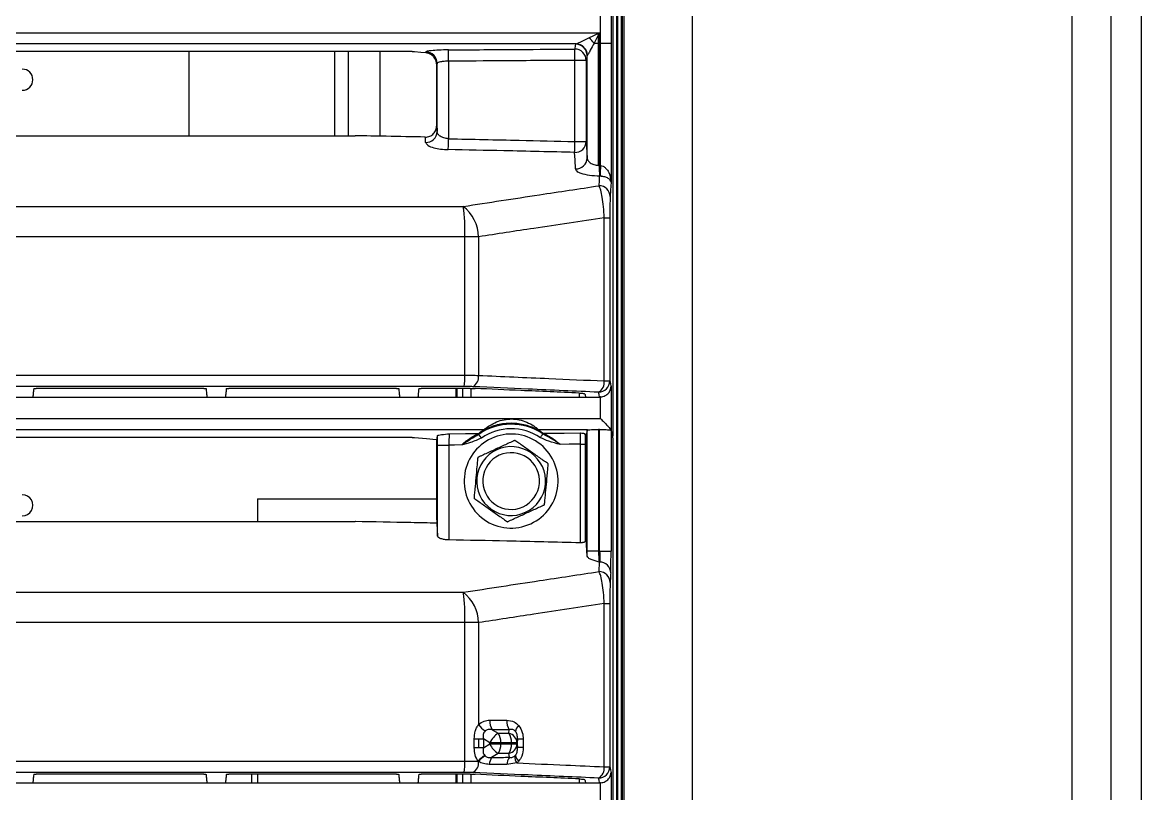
# Model space of a CAD drawing. Header units: millimetres. Extents: x -356 to 237, y 0 to 365.
# Drawn here: x 155.048 to 159.979, y 18.341 to 21.739 of the extents above; entities that cross this region are included whole.
import ezdxf

# ---------------------------------------------------------------- set-up
doc = ezdxf.new("R2010")
doc.units = ezdxf.units.MM

msp = doc.modelspace()

# ---------------------------------------------------------------- linework, layer by layer
at = {"color": 7, "linetype": 'Continuous', "lineweight": 25}
for p, q in [((157.6687, 24.613), (157.6687, 10.1015)), ((157.6689, 24.613), (157.6689, 10.1015)), ((157.6714, 10.1015), (157.6714, 24.613)), ((157.6864, 24.613), (157.6864, 10.1015)), ((157.6904, 24.613), (157.6904, 10.1015)), ((157.6905, 24.613), (157.6905, 10.1015)), ((157.699, 10.1015), (157.699, 24.613)), ((157.9982, 24.613), (157.9982, 10.1015)), ((157.6489, 24.4118), (157.6489, 19.9184)), ((157.6666, 10.1015), (157.6666, 24.4127)), ((159.6729, 10.1015), (159.6729, 24.1694)), ((159.8425, 24.1081), (159.8425, 10.1015)), ((159.9788, 10.1015), (159.9788, 24.103)), ((159.9788, 10.1015), (159.9788, 24.103)), ((157.6414, 21.8345), (157.6414, 21.6482)), ((157.5953, 21.6482), (157.5953, 21.7889)), ((157.5442, 21.6711), (157.5903, 21.694)), ((157.5903, 21.694), (157.5864, 21.6863)), ((157.5903, 21.694), (157.5903, 21.6482)), ((157.5864, 21.6863), (157.567, 21.6482)), ((157.567, 21.6482), (157.5864, 21.6482)), ((157.5864, 21.6482), (157.5864, 21.6863)), ((157.5864, 21.6482), (157.5903, 21.6482)), ((157.5864, 21.1094), (157.5864, 21.6482)), ((157.5953, 21.6482), (157.5903, 21.6482)), ((157.5903, 21.6482), (157.5903, 21.1093)), ((157.5953, 21.1091), (157.5953, 21.6482)), ((157.5953, 21.6482), (157.6414, 21.6482)), ((157.6414, 21.6482), (157.6414, 21.0352)), ((156.766, 21.6106), (151.2296, 21.6106)), ((155.7834, 21.2401), (155.7834, 21.6106)), ((156.4234, 21.6106), (156.4234, 21.2401)), ((156.4834, 21.6106), (156.4834, 21.2401)), ((156.6234, 21.6106), (156.6234, 21.238)), ((156.8739, 21.5513), (156.8711, 21.568)), ((156.8739, 21.2859), (156.8739, 21.5513)), ((156.8755, 21.2585), (156.8755, 21.5592)), ((156.9255, 21.5684), (156.9255, 21.2267)), ((157.4823, 21.2145), (157.4823, 21.572)), ((157.5322, 21.572), (157.4823, 21.572)), ((157.5322, 21.572), (157.5322, 21.2145)), ((157.5365, 21.1414), (157.5365, 21.5931)), ((151.2296, 21.2401), (156.514, 21.2401)), ((157.4823, 21.2145), (157.5322, 21.2145)), ((157.5864, 21.1094), (157.5894, 21.1094)), ((157.6114, 20.1597), (157.6114, 20.8789)), ((157.6114, 20.8789), (157.6364, 20.8789)), ((157.6364, 20.8789), (157.6364, 20.1597)), ((156.9977, 20.1849), (156.9977, 20.7946)), ((157.0579, 20.7946), (156.9977, 20.7946)), ((157.0579, 20.7946), (157.0579, 20.1841)), ((155.848, 20.1268), (155.1087, 20.1268)), ((156.6969, 20.1268), (155.9573, 20.1268)), ((157.0213, 20.1268), (156.8053, 20.1268)), ((156.9573, 20.1268), (156.9573, 20.0887)), ((156.9627, 20.1268), (156.9627, 20.0887)), ((156.9887, 20.0887), (156.9887, 20.1268)), ((157.0233, 20.1268), (157.0233, 20.0887)), ((157.6114, 20.1597), (157.6364, 20.1597)), ((157.6414, 20.1346), (157.6414, 19.9442)), ((155.0119, 20.0887), (155.0945, 20.0887)), ((155.0945, 20.0887), (155.8611, 20.0887)), ((155.8611, 20.0887), (155.943, 20.0887)), ((155.943, 20.0887), (156.71, 20.0887)), ((156.71, 20.0887), (156.7909, 20.0887)), ((156.7909, 20.0887), (157.5289, 20.0887)), ((157.5031, 20.0887), (157.5031, 20.106)), ((157.5289, 20.0887), (157.591, 20.0887)), ((157.5953, 19.994), (157.5953, 20.0889)), ((157.0888, 19.9462), (157.0679, 19.9308)), ((157.3323, 19.9325), (157.3134, 19.9462)), ((157.5371, 19.9442), (157.3224, 19.9442)), ((157.5365, 19.9417), (157.531, 19.9145)), ((157.5365, 19.4095), (157.5365, 19.9417)), ((157.5864, 19.946), (157.5864, 19.4095)), ((157.5914, 19.946), (157.5864, 19.946)), ((157.5914, 19.4093), (157.5914, 19.946)), ((157.6414, 19.9442), (157.6414, 19.9442)), ((157.6414, 19.9417), (157.6414, 19.4093)), ((157.6414, 19.9417), (157.6489, 19.904)), ((156.766, 19.9106), (151.2296, 19.9106)), ((156.8739, 19.5478), (156.8739, 19.9017)), ((156.8773, 19.8772), (156.9273, 19.8772)), ((156.8773, 19.4752), (156.8773, 19.8772)), ((156.9273, 19.8772), (156.9273, 19.4593)), ((157.5072, 19.8809), (157.5272, 19.8809)), ((157.5072, 19.4466), (157.5072, 19.8809)), ((157.5272, 19.8809), (157.5272, 19.452)), ((157.5289, 19.9163), (157.5314, 19.9163)), ((157.5289, 19.4972), (157.5289, 19.9163)), ((157.5289, 19.9145), (157.531, 19.9145)), ((157.531, 19.4971), (157.531, 19.9145)), ((157.6465, 19.9165), (157.647, 19.9165)), ((157.6489, 19.9184), (157.647, 19.9165)), ((157.6489, 19.904), (157.6489, 14.8184)), ((156.0834, 19.6406), (156.0834, 19.5401)), ((156.0834, 19.6406), (156.8739, 19.6406)), ((151.2296, 19.5401), (156.514, 19.5401)), ((157.5313, 19.478), (157.5287, 19.478)), ((157.5289, 19.4972), (157.531, 19.4971)), ((157.5864, 19.4095), (157.5365, 19.4095)), ((157.5914, 19.4093), (157.6414, 19.4093)), ((157.6114, 18.4597), (157.6114, 19.1789)), ((157.6114, 19.1789), (157.6364, 19.1789)), ((157.6364, 19.1789), (157.6364, 18.4597)), ((156.9977, 18.4849), (156.9977, 19.0946)), ((157.0579, 19.0946), (156.9977, 19.0946)), ((157.0579, 19.0946), (157.0579, 18.6454)), ((157.107, 18.665), (157.182, 18.665)), ((157.1184, 18.623), (157.1444, 18.6071)), ((157.1934, 18.623), (157.1184, 18.623)), ((157.1444, 18.6071), (157.1918, 18.6071)), ((157.1918, 18.6071), (157.1934, 18.623)), ((157.0389, 18.5431), (157.0389, 18.5825)), ((157.0389, 18.5825), (157.0571, 18.5825)), ((157.0571, 18.5431), (157.0389, 18.5431)), ((157.0571, 18.5825), (157.0571, 18.5431)), ((157.0571, 18.5825), (157.0798, 18.5825)), ((157.0798, 18.5431), (157.0571, 18.5431)), ((157.1081, 18.5652), (157.0798, 18.5825)), ((157.0798, 18.5825), (157.0798, 18.5431)), ((157.0798, 18.5431), (157.1081, 18.5604)), ((157.1081, 18.5604), (157.1081, 18.5652)), ((157.1558, 18.5652), (157.1081, 18.5652)), ((157.1081, 18.5604), (157.1558, 18.5604)), ((157.1558, 18.5652), (157.1558, 18.5604)), ((157.2032, 18.5652), (157.1558, 18.5652)), ((157.1558, 18.5604), (157.2032, 18.5604)), ((157.2032, 18.5604), (157.2032, 18.5652)), ((157.2281, 18.5652), (157.2032, 18.5652)), ((157.2032, 18.5604), (157.2281, 18.5604)), ((157.2297, 18.5811), (157.2281, 18.5652)), ((157.2281, 18.5652), (157.2281, 18.5604)), ((157.2281, 18.5604), (157.2297, 18.5445)), ((157.2297, 18.5445), (157.2297, 18.5811)), ((157.2546, 18.5811), (157.2297, 18.5811)), ((157.2546, 18.5445), (157.2297, 18.5445)), ((157.2546, 18.5811), (157.2546, 18.5445)), ((157.1444, 18.5185), (157.1155, 18.5009)), ((157.1918, 18.5185), (157.1444, 18.5185)), ((157.1935, 18.5014), (157.1918, 18.5185)), ((157.2271, 18.4766), (157.1829, 18.469)), ((157.6114, 18.4597), (157.6364, 18.4597)), ((155.848, 18.4268), (155.1087, 18.4268)), ((156.6969, 18.4268), (155.9573, 18.4268)), ((156.0584, 18.4268), (156.0584, 18.3887)), ((156.0834, 18.4268), (156.0834, 18.3887)), ((157.0213, 18.4268), (156.8053, 18.4268)), ((156.9573, 18.4268), (156.9573, 18.3887)), ((156.9627, 18.4268), (156.9627, 18.3887)), ((156.9887, 18.3887), (156.9887, 18.4268)), ((157.0233, 18.4268), (157.0233, 18.3887)), ((157.5031, 18.3887), (157.5031, 18.406)), ((157.6414, 18.4346), (157.6414, 18.2482)), ((155.0119, 18.3887), (155.0945, 18.3887)), ((155.0945, 18.3887), (155.8611, 18.3887)), ((155.8611, 18.3887), (155.943, 18.3887)), ((155.943, 18.3887), (156.71, 18.3887)), ((156.71, 18.3887), (156.7909, 18.3887)), ((156.7909, 18.3887), (157.5289, 18.3887)), ((157.5289, 18.3887), (157.591, 18.3887)), ((157.5953, 18.2482), (157.5953, 18.3889))]:
    msp.add_line(p, q, dxfattribs=at)
at = {"color": 7, "linetype": 'Continuous', "lineweight": 25, "flags": 128}
for points in [[(151.2296, 21.694), (153.3516, 21.694), (155.4725, 21.694), (157.5903, 21.694)], [(157.4875, 21.6442), (155.4037, 21.6442), (153.3173, 21.6442), (151.2296, 21.6442)], [(156.7752, 21.6108), (156.8029, 21.6081), (156.8246, 21.6061)], [(156.9255, 21.5684), (156.9255, 21.5776), (156.9254, 21.5865), (156.9254, 21.5948), (156.9253, 21.6022), (156.9253, 21.6084), (156.9252, 21.6133), (156.9252, 21.6166), (156.9252, 21.6182)], [(157.4823, 21.572), (157.4822, 21.5812), (157.4821, 21.5901), (157.4821, 21.5984), (157.482, 21.6057), (157.482, 21.612), (157.482, 21.6168), (157.4819, 21.6201), (157.4819, 21.6218)], [(156.9245, 21.1788), (156.9246, 21.1818), (156.9247, 21.1858), (156.9248, 21.1909), (156.9249, 21.1969), (156.925, 21.2037), (156.9252, 21.211), (156.9253, 21.2188), (156.9255, 21.2267)], [(157.4812, 21.1666), (157.4812, 21.1696), (157.4813, 21.1736), (157.4814, 21.1787), (157.4816, 21.1847), (157.4817, 21.1915), (157.4819, 21.1988), (157.4821, 21.2065), (157.4823, 21.2145)], [(157.4854, 21.0936), (157.483, 21.1345), (157.4812, 21.1666)], [(157.5889, 21.0196), (157.5902, 21.0431), (157.5913, 21.0615)], [(157.6414, 21.0352), (157.6394, 20.9997), (157.6378, 20.9718)], [(151.2296, 20.9286), (152.8439, 20.9286), (154.4575, 20.9286), (155.7246, 20.9286), (156.9907, 20.9286)], [(156.9977, 20.7946), (155.0766, 20.7946), (153.1536, 20.7946), (151.2296, 20.7946)], [(151.2296, 20.1849), (153.1535, 20.1849), (155.0767, 20.1849), (156.9977, 20.1849)], [(156.9945, 20.135), (155.0746, 20.1351), (153.1526, 20.1351), (151.2296, 20.1351)], [(157.591, 20.0887), (157.5886, 20.1006), (157.5868, 20.1099)], [(151.2296, 19.994), (153.3532, 19.994), (155.4758, 19.994), (157.5953, 19.994)], [(157.0801, 19.9442), (155.1317, 19.9442), (153.1812, 19.9442), (151.2296, 19.9442)], [(156.9292, 19.927), (157.001, 19.9274), (157.0574, 19.9278)], [(157.0704, 19.9079), (157.0682, 19.9111), (157.0661, 19.9142), (157.0641, 19.917), (157.0624, 19.9195), (157.061, 19.9215), (157.0599, 19.9231), (157.0593, 19.924), (157.059, 19.9244)], [(157.3301, 19.9096), (157.3322, 19.9128), (157.3343, 19.9159), (157.3362, 19.9187), (157.3379, 19.9212), (157.3393, 19.9233), (157.3403, 19.9248), (157.341, 19.9258), (157.3413, 19.9262)], [(157.3428, 19.9296), (157.4343, 19.9302), (157.5062, 19.9307)], [(156.7752, 19.9108), (156.8289, 19.9057), (156.8711, 19.9017)], [(156.9837, 19.8775), (156.9521, 19.8773), (156.9273, 19.8772)], [(157.5072, 19.8809), (157.4568, 19.8805), (157.4172, 19.8803)], [(157.5365, 19.3876), (157.5336, 19.4382), (157.5313, 19.478)], [(157.5864, 19.4095), (157.5892, 19.4094), (157.5914, 19.4093)], [(151.2296, 19.2286), (152.8439, 19.2286), (154.4575, 19.2286), (155.7246, 19.2286), (156.9907, 19.2286)], [(156.9977, 19.0946), (155.0766, 19.0946), (153.1536, 19.0946), (151.2296, 19.0946)], [(151.2296, 18.4849), (153.1535, 18.4849), (155.0767, 18.4849), (156.9977, 18.4849)], [(156.9945, 18.4351), (155.0746, 18.4351), (153.1526, 18.4351), (151.2296, 18.4351)], [(157.591, 18.3887), (157.5886, 18.4006), (157.5868, 18.4099)]]:
    msp.add_lwpolyline(points, dxfattribs=at)
at = {"color": 7, "linetype": 'Continuous', "lineweight": 25}
for centre, radius, start, end in [((157.4385, 21.5429), 0.1662, 39.311, 50.4772), ((156.8255, 21.5591), 0.05, 0.204, 90.3386), ((157.4822, 21.5718), 0.05, 0.2312, 90.3649), ((157.4865, 21.5929), 0.05, 0.2259, 90.3757), ((157.4867, 21.5938), 0.0504, 0.6788, 89.1427), ((155.0481, 21.4869), 0.0465, 270, 90), ((156.8263, 21.2599), 0.0493, 268.0273, 358.3603), ((157.483, 21.2159), 0.0493, 267.91, 358.3353), ((157.4872, 21.1429), 0.0493, 267.9051, 358.3352), ((157.9528, 21.0996), 0.3635, 178.4696, 186.0236), ((157.8742, 21.0965), 0.2842, 177.418, 187.0779), ((157.8772, 21.0816), 0.2832, 174.4289, 184.0815), ((157.5886, 20.9704), 0.0492, 1.5583, 89.6537), ((156.1204, 20.8163), 0.8775, 358.5872, 7.356), ((156.8817, 20.7902), 0.1762, 1.4574, 51.793), ((156.778, 20.1739), 0.22, 349.8195, 2.8484), ((157.0086, 20.1775), 0.0497, 299.6289, 7.626), ((157.5622, 20.1531), 0.0497, 299.6512, 7.6557), ((157.5864, 20.1599), 0.05, 270.3787, 359.7997), ((157.2014, 19.7185), 0.2503, 56.0482, 124.6797), ((157.0575, 19.9475), 0.0197, 269.7734, 301.9958), ((157.2014, 19.7185), 0.2304, 56.051, 124.6758), ((157.0802, 19.9639), 0.0196, 269.6989, 296.0745), ((157.2014, 19.7185), 0.207, 294.7428, 114.7452), ((157.322, 19.9638), 0.0196, 244, 271.0568), ((157.3425, 19.9493), 0.0197, 238.7155, 270.9467), ((157.2014, 19.7185), 0.207, 114.7428, 294.7452), ((157.2014, 19.7185), 0.1517, 294.742, 114.7444), ((157.2014, 19.7185), 0.1517, 114.742, 294.7444), ((157.2014, 19.7185), 0.125, 114.7408, 294.7434), ((157.3372, 19.9508), 0.2206, 204.2585, 205.3625), ((157.2014, 19.7185), 0.125, 294.7413, 114.7428), ((155.0481, 19.6119), 0.0465, 269.9971, 90.0029), ((157.0278, 19.4688), 0.2622, 24.3192, 25.2488), ((157.591, 19.3123), 0.0492, 1.5583, 89.6537), ((157.5886, 19.2704), 0.0492, 1.5583, 89.6537), ((156.1206, 19.1163), 0.8774, 358.5867, 7.3567), ((156.8818, 19.0902), 0.1762, 1.455, 51.7971), ((157.1586, 18.721), 0.1259, 216.9196, 235.3018), ((157.1786, 18.6619), 0.0716, 177.5346, 212.8464), ((157.2535, 18.6619), 0.0716, 177.5346, 212.8464), ((157.2731, 18.6032), 0.0545, 135.0923, 166.802), ((157.1929, 18.5285), 0.0924, 121.6388, 156.574), ((157.0843, 18.5683), 0.0715, 357.4921, 32.8651), ((157.1318, 18.5683), 0.0715, 357.4995, 32.8815), ((157.1817, 18.5616), 0.0466, 4.3798, 77.4075), ((157.1929, 18.5972), 0.0925, 203.4366, 238.3507), ((157.0843, 18.5573), 0.0715, 327.1434, 2.4994), ((157.1318, 18.5573), 0.0715, 327.127, 2.492), ((157.1817, 18.564), 0.0466, 282.6031, 355.6097), ((157.1608, 18.3928), 0.1396, 122.8775, 139.1303), ((157.153, 18.4051), 0.1225, 122.7445, 141.0141), ((157.1688, 18.4658), 0.0637, 146.6417, 175.8482), ((157.2479, 18.4657), 0.0651, 146.6986, 177.0697), ((157.2732, 18.5101), 0.057, 183.7051, 216.0381), ((157.2731, 18.5224), 0.0545, 193.202, 224.9037), ((156.778, 18.4739), 0.22, 349.8195, 2.8484), ((157.0096, 18.4766), 0.0485, 299.0706, 6.5626), ((157.5622, 18.4531), 0.0497, 299.6512, 7.6557), ((157.5864, 18.4599), 0.05, 270.3787, 359.7997)]:
    msp.add_arc(centre, radius, start, end, dxfattribs=at)
for points, knots in [([(157.4875, 21.6442), (157.4884, 21.6446), (157.4909, 21.6456), (157.4979, 21.6488), (157.5159, 21.6572), (157.5323, 21.6653), (157.5442, 21.6711)], [0, 0, 0, 0, 0.0487065, 0.1295265, 0.3654032, 1, 1, 1, 1]), ([(157.567, 21.6482), (157.5615, 21.6376), (157.5533, 21.6218), (157.5437, 21.6048), (157.5393, 21.5973), (157.5377, 21.5952), (157.5371, 21.5944)], [0, 0, 0, 0, 0.581315, 0.867962, 0.953215, 1, 1, 1, 1]), ([(156.766, 21.6106), (156.7676, 21.6106), (156.7706, 21.6106), (156.7737, 21.6107), (156.7752, 21.6108)], [0, 0, 0, 0, 0.505005, 1, 1, 1, 1]), ([(156.8246, 21.6061), (156.8248, 21.6066), (156.825, 21.6076), (156.8252, 21.6086), (156.8252, 21.609)], [0, 0, 0, 0, 0.560805, 1, 1, 1, 1]), ([(156.8711, 21.568), (156.8686, 21.5736), (156.8638, 21.5842), (156.8486, 21.5996), (156.834, 21.6036), (156.8246, 21.6061)], [0, 0, 0, 0, 0.292701, 0.549892, 1, 1, 1, 1]), ([(156.9252, 21.6182), (156.9111, 21.6181), (156.8855, 21.6179), (156.8546, 21.6149), (156.8346, 21.6139), (156.8273, 21.6101), (156.8252, 21.609)], [0, 0, 0, 0, 0.418862, 0.758988, 0.930735, 1, 1, 1, 1]), ([(156.9252, 21.6182), (157.0291, 21.6189), (157.2147, 21.62), (157.4003, 21.6212), (157.4819, 21.6218)], [0, 0, 0, 0, 0.560008, 1, 1, 1, 1]), ([(157.4819, 21.6218), (157.4827, 21.6257), (157.4841, 21.6328), (157.4855, 21.6398), (157.4861, 21.6429)], [0, 0, 0, 0, 0.559971, 1, 1, 1, 1]), ([(157.4861, 21.6429), (157.4863, 21.6432), (157.4866, 21.6437), (157.4872, 21.644), (157.4875, 21.6442)], [0, 0, 0, 0, 0.458676, 1, 1, 1, 1]), ([(156.8755, 21.5592), (156.8752, 21.5577), (156.8747, 21.5551), (156.8742, 21.5524), (156.8739, 21.5513)], [0, 0, 0, 0, 0.559424, 1, 1, 1, 1]), ([(156.9255, 21.5684), (156.9194, 21.5682), (156.9103, 21.5679), (156.8985, 21.5668), (156.8894, 21.5652), (156.8808, 21.5643), (156.8768, 21.5604), (156.8755, 21.5592)], [0, 0, 0, 0, 0.356689, 0.527561, 0.683176, 0.899258, 1, 1, 1, 1]), ([(157.4823, 21.572), (157.3783, 21.5713), (157.1928, 21.5701), (157.0072, 21.5689), (156.9255, 21.5684)], [0, 0, 0, 0, 0.5600052, 1, 1, 1, 1]), ([(157.5365, 21.5931), (157.5357, 21.5892), (157.5343, 21.5821), (157.5329, 21.5751), (157.5322, 21.572)], [0, 0, 0, 0, 0.560065, 1, 1, 1, 1]), ([(157.5371, 21.5944), (157.5369, 21.5942), (157.5366, 21.5938), (157.5365, 21.5933), (157.5365, 21.5931)], [0, 0, 0, 0, 0.598773, 1, 1, 1, 1]), ([(156.8232, 21.234), (156.8266, 21.2341), (156.8333, 21.2344), (156.8431, 21.2375), (156.852, 21.2424), (156.8622, 21.2512), (156.8718, 21.2657), (156.8732, 21.2792), (156.8739, 21.2859)], [0, 0, 0, 0, 0.125186, 0.250765, 0.376117, 0.501223, 0.750583, 1, 1, 1, 1]), ([(156.8739, 21.2859), (156.8742, 21.2808), (156.8748, 21.2717), (156.8753, 21.2625), (156.8755, 21.2585)], [0, 0, 0, 0, 0.560021, 1, 1, 1, 1]), ([(156.9255, 21.2267), (156.9221, 21.227), (156.9152, 21.2275), (156.9056, 21.2298), (156.8968, 21.2331), (156.8876, 21.2383), (156.8783, 21.2462), (156.8764, 21.2546), (156.8755, 21.2585)], [0, 0, 0, 0, 0.161254, 0.322122, 0.462269, 0.599971, 0.820454, 1, 1, 1, 1]), ([(156.5153, 21.2401), (156.5151, 21.2401), (156.5146, 21.2401), (156.5142, 21.2401), (156.514, 21.2401)], [0, 0, 0, 0, 0.562056, 1, 1, 1, 1]), ([(156.8232, 21.234), (156.7657, 21.2352), (156.6631, 21.2372), (156.5605, 21.2392), (156.5153, 21.2401)], [0, 0, 0, 0, 0.560016, 1, 1, 1, 1]), ([(156.8246, 21.2106), (156.8243, 21.215), (156.8238, 21.2228), (156.8234, 21.2306), (156.8232, 21.234)], [0, 0, 0, 0, 0.559936, 1, 1, 1, 1]), ([(156.8246, 21.2106), (156.8275, 21.206), (156.8356, 21.1932), (156.8616, 21.1868), (156.8914, 21.1803), (156.913, 21.1794), (156.9245, 21.1788)], [0, 0, 0, 0, 0.146655, 0.407464, 0.68549, 1, 1, 1, 1]), ([(156.9255, 21.2267), (157.0294, 21.2245), (157.215, 21.2206), (157.4006, 21.2164), (157.4823, 21.2145)], [0, 0, 0, 0, 0.559999, 1, 1, 1, 1]), ([(157.5322, 21.2145), (157.533, 21.2009), (157.5344, 21.1765), (157.5358, 21.1522), (157.5365, 21.1414)], [0, 0, 0, 0, 0.559971, 1, 1, 1, 1]), ([(157.4812, 21.1666), (157.3772, 21.169), (157.1917, 21.1732), (157.0062, 21.1771), (156.9245, 21.1788)], [0, 0, 0, 0, 0.560013, 1, 1, 1, 1]), ([(157.5365, 21.1414), (157.5366, 21.1401), (157.5367, 21.1383), (157.5372, 21.1366), (157.5374, 21.1361), (157.5374, 21.136), (157.5374, 21.136), (157.5373, 21.1339), (157.542, 21.1281), (157.5482, 21.1212), (157.5578, 21.116), (157.5665, 21.1127), (157.5761, 21.1103), (157.583, 21.1097), (157.5864, 21.1094)], [0, 0, 0, 0, 0.063922, 0.080845, 0.085355, 0.086604, 0.086998, 0.087217, 0.180739, 0.400981, 0.538499, 0.678403, 0.839067, 1, 1, 1, 1]), ([(157.5894, 21.1094), (157.5896, 21.1094), (157.5899, 21.1093), (157.5902, 21.1093), (157.5903, 21.1093)], [0, 0, 0, 0, 0.565186, 1, 1, 1, 1]), ([(157.5903, 21.1093), (157.5912, 21.1093), (157.5929, 21.1093), (157.5946, 21.1092), (157.5953, 21.1091)], [0, 0, 0, 0, 0.5598797, 1, 1, 1, 1]), ([(157.5953, 21.1091), (157.5992, 21.1081), (157.6076, 21.106), (157.6208, 21.0959), (157.6369, 21.0732), (157.6397, 21.0502), (157.6414, 21.0352)], [0, 0, 0, 0, 0.129265, 0.272891, 0.523819, 1, 1, 1, 1]), ([(157.5913, 21.0615), (157.5761, 21.0621), (157.5484, 21.0632), (157.5157, 21.0713), (157.4924, 21.0799), (157.4873, 21.0898), (157.4854, 21.0936)], [0, 0, 0, 0, 0.392432, 0.71715, 0.89303, 1, 1, 1, 1]), ([(157.5922, 21.0615), (157.592, 21.0615), (157.5917, 21.0615), (157.5914, 21.0615), (157.5913, 21.0615)], [0, 0, 0, 0, 0.56521, 1, 1, 1, 1]), ([(157.5947, 21.0615), (157.5942, 21.0615), (157.5934, 21.0615), (157.5925, 21.0615), (157.5922, 21.0615)], [0, 0, 0, 0, 0.560287, 1, 1, 1, 1]), ([(157.6414, 21.0352), (157.6406, 21.0382), (157.6386, 21.0453), (157.628, 21.0533), (157.6164, 21.058), (157.6047, 21.0607), (157.5981, 21.0612), (157.5947, 21.0615)], [0, 0, 0, 0, 0.163429, 0.374449, 0.655177, 0.82205, 1, 1, 1, 1]), ([(156.9907, 20.9286), (157.1024, 20.9457), (157.3017, 20.9762), (157.5011, 21.0064), (157.5889, 21.0196)], [0, 0, 0, 0, 0.560009, 1, 1, 1, 1]), ([(157.6114, 20.8789), (157.6105, 20.8951), (157.6089, 20.9253), (157.6034, 20.9657), (157.598, 20.9969), (157.5915, 21.0132), (157.5889, 21.0196)], [0, 0, 0, 0, 0.339817, 0.632784, 0.855605, 1, 1, 1, 1]), ([(157.6378, 20.9718), (157.6376, 20.9667), (157.637, 20.9533), (157.6367, 20.9317), (157.6364, 20.9058), (157.6364, 20.8882), (157.6364, 20.8789)], [0, 0, 0, 0, 0.165351, 0.431277, 0.699595, 1, 1, 1, 1]), ([(157.6114, 20.8789), (157.5081, 20.8633), (157.3236, 20.8353), (157.1391, 20.8071), (157.0579, 20.7946)], [0, 0, 0, 0, 0.559993, 1, 1, 1, 1]), ([(156.9977, 20.1849), (157.008, 20.1848), (157.0281, 20.1848), (157.0481, 20.1843), (157.0579, 20.1841)], [0, 0, 0, 0, 0.51297, 1, 1, 1, 1]), ([(157.0579, 20.1841), (157.1612, 20.1795), (157.3457, 20.1713), (157.5302, 20.1632), (157.6114, 20.1597)], [0, 0, 0, 0, 0.56, 1, 1, 1, 1]), ([(155.0982, 20.1259), (155.0978, 20.1217), (155.0971, 20.1147), (155.0962, 20.1051), (155.0953, 20.0969), (155.0948, 20.0915), (155.0945, 20.0887)], [0, 0, 0, 0, 0.339988, 0.559959, 0.780054, 1, 1, 1, 1]), ([(155.0982, 20.1259), (155.0983, 20.126), (155.0987, 20.1262), (155.0998, 20.1263), (155.1012, 20.1266), (155.1031, 20.1267), (155.1055, 20.1268), (155.1074, 20.1268), (155.1087, 20.1268)], [0, 0, 0, 0, 0.0389184, 0.115386, 0.3041496, 0.4625848, 0.6367963, 1, 1, 1, 1]), ([(155.848, 20.1268), (155.8492, 20.1268), (155.8514, 20.1268), (155.8542, 20.1266), (155.8561, 20.1264), (155.8571, 20.1263), (155.8573, 20.1261), (155.8574, 20.126)], [0, 0, 0, 0, 0.371833, 0.700866, 0.894104, 0.96507, 1, 1, 1, 1]), ([(155.8574, 20.126), (155.8581, 20.119), (155.8593, 20.1066), (155.8606, 20.0942), (155.8611, 20.0887)], [0, 0, 0, 0, 0.560001, 1, 1, 1, 1]), ([(155.9467, 20.1259), (155.9463, 20.1217), (155.9456, 20.1147), (155.9447, 20.1051), (155.9438, 20.0969), (155.9433, 20.0915), (155.943, 20.0887)], [0, 0, 0, 0, 0.3399649, 0.55996, 0.77998, 1, 1, 1, 1]), ([(155.9467, 20.1259), (155.9468, 20.126), (155.9472, 20.1262), (155.9483, 20.1263), (155.9498, 20.1265), (155.9516, 20.1267), (155.9541, 20.1268), (155.956, 20.1268), (155.9573, 20.1268)], [0, 0, 0, 0, 0.03854, 0.116077, 0.304752, 0.462525, 0.636801, 1, 1, 1, 1]), ([(156.6969, 20.1268), (156.6981, 20.1268), (156.7003, 20.1268), (156.7031, 20.1267), (156.7049, 20.1264), (156.7059, 20.1263), (156.7062, 20.1261), (156.7062, 20.126)], [0, 0, 0, 0, 0.372884, 0.701487, 0.894847, 0.965499, 1, 1, 1, 1]), ([(156.7062, 20.126), (156.7069, 20.119), (156.7082, 20.1066), (156.7094, 20.0942), (156.71, 20.0887)], [0, 0, 0, 0, 0.559986, 1, 1, 1, 1]), ([(156.7946, 20.1259), (156.7942, 20.1217), (156.7935, 20.1147), (156.7926, 20.1051), (156.7918, 20.0969), (156.7912, 20.0915), (156.7909, 20.0887)], [0, 0, 0, 0, 0.340034, 0.559989, 0.780045, 1, 1, 1, 1]), ([(156.7946, 20.1259), (156.7948, 20.126), (156.7951, 20.1262), (156.7962, 20.1263), (156.7977, 20.1265), (156.7996, 20.1267), (156.8021, 20.1268), (156.804, 20.1268), (156.8053, 20.1268)], [0, 0, 0, 0, 0.039881, 0.118379, 0.305257, 0.464164, 0.638519, 1, 1, 1, 1]), ([(157.0332, 20.1343), (157.0262, 20.1345), (157.0133, 20.135), (157.0004, 20.135), (156.9945, 20.135)], [0, 0, 0, 0, 0.544723, 1, 1, 1, 1]), ([(157.0213, 20.1268), (157.0249, 20.1268), (157.0321, 20.1268), (157.0392, 20.1265), (157.0427, 20.1264)], [0, 0, 0, 0, 0.5127777, 1, 1, 1, 1]), ([(157.5868, 20.1099), (157.4834, 20.1144), (157.2989, 20.1225), (157.1144, 20.1307), (157.0332, 20.1343)], [0, 0, 0, 0, 0.559999, 1, 1, 1, 1]), ([(157.5012, 20.1061), (157.4156, 20.1099), (157.2628, 20.1166), (157.11, 20.1234), (157.0427, 20.1264)], [0, 0, 0, 0, 0.559989, 1, 1, 1, 1]), ([(157.5953, 20.0889), (157.5988, 20.0894), (157.6057, 20.0904), (157.6181, 20.0954), (157.6302, 20.1047), (157.6395, 20.1191), (157.6408, 20.1295), (157.6414, 20.1346)], [0, 0, 0, 0, 0.148089, 0.298624, 0.558309, 0.786792, 1, 1, 1, 1]), ([(157.6364, 20.1597), (157.6373, 20.155), (157.639, 20.1466), (157.6407, 20.1382), (157.6414, 20.1346)], [0, 0, 0, 0, 0.560165, 1, 1, 1, 1]), ([(157.5012, 20.1061), (157.5045, 20.106), (157.5105, 20.1057), (157.518, 20.1048), (157.5233, 20.1043), (157.5254, 20.1031), (157.5262, 20.1026)], [0, 0, 0, 0, 0.3888, 0.713732, 0.897765, 1, 1, 1, 1]), ([(157.5262, 20.1026), (157.5267, 20.1), (157.5276, 20.0954), (157.5285, 20.0908), (157.5289, 20.0887)], [0, 0, 0, 0, 0.560078, 1, 1, 1, 1]), ([(157.5953, 20.0889), (157.5945, 20.0889), (157.5931, 20.0888), (157.5916, 20.0888), (157.591, 20.0887)], [0, 0, 0, 0, 0.561294, 1, 1, 1, 1]), ([(157.0801, 19.9442), (157.0805, 19.9446), (157.0818, 19.9456), (157.085, 19.9482), (157.0927, 19.9541), (157.1099, 19.9659), (157.1364, 19.9798), (157.17, 19.99), (157.204, 19.9932), (157.2379, 19.9894), (157.2709, 19.9788), (157.2963, 19.965), (157.312, 19.9534), (157.319, 19.9477), (157.3215, 19.9451), (157.3224, 19.9442)], [0, 0, 0, 0, 0.0066056, 0.0176995, 0.0473156, 0.1157099, 0.2527041, 0.3832491, 0.509763, 0.635691, 0.765535, 0.8978382, 0.960196, 0.9856201, 1, 1, 1, 1]), ([(157.3134, 19.9462), (157.3131, 19.9464), (157.3123, 19.9469), (157.3098, 19.9481), (157.3036, 19.9512), (157.2884, 19.9577), (157.2546, 19.9687), (157.2026, 19.9755), (157.1502, 19.9693), (157.1156, 19.9584), (157.0996, 19.9516), (157.0928, 19.9483), (157.0901, 19.9469), (157.0891, 19.9464), (157.0888, 19.9462)], [0, 0, 0, 0, 0.004409, 0.012737, 0.035553, 0.094056, 0.224906, 0.493078, 0.762751, 0.897711, 0.960702, 0.986162, 0.995266, 1, 1, 1, 1]), ([(157.5953, 19.994), (157.6005, 19.9887), (157.6106, 19.9785), (157.6244, 19.9642), (157.634, 19.9535), (157.6396, 19.9473), (157.641, 19.945), (157.6414, 19.9442)], [0, 0, 0, 0, 0.3287018, 0.6322165, 0.8785404, 0.9629037, 1, 1, 1, 1]), ([(156.8739, 19.9017), (156.8746, 19.905), (156.8758, 19.9108), (156.8769, 19.9166), (156.8774, 19.9192)], [0, 0, 0, 0, 0.5601727, 1, 1, 1, 1]), ([(156.8773, 19.8772), (156.8773, 19.8852), (156.8773, 19.8992), (156.8774, 19.9132), (156.8774, 19.9192)], [0, 0, 0, 0, 0.570628, 1, 1, 1, 1]), ([(156.8774, 19.9192), (156.8791, 19.92), (156.8844, 19.9226), (156.9022, 19.9241), (156.9177, 19.9258), (156.9292, 19.927)], [0, 0, 0, 0, 0.104353, 0.337669, 1, 1, 1, 1]), ([(156.9292, 19.927), (156.9289, 19.9254), (156.9282, 19.92), (156.9279, 19.9094), (156.9274, 19.8945), (156.9273, 19.8832), (156.9273, 19.8772)], [0, 0, 0, 0, 0.100374, 0.322415, 0.636467, 1, 1, 1, 1]), ([(156.9837, 19.8775), (156.9903, 19.8836), (157.0033, 19.8954), (157.0242, 19.9098), (157.041, 19.9194), (157.0514, 19.9247), (157.0555, 19.9268), (157.0569, 19.9275), (157.0574, 19.9278)], [0, 0, 0, 0, 0.299127, 0.589479, 0.847051, 0.945861, 0.980342, 1, 1, 1, 1]), ([(156.9837, 19.8775), (156.997, 19.8866), (157.0214, 19.9032), (157.0472, 19.9178), (157.059, 19.9244)], [0, 0, 0, 0, 0.54331, 1, 1, 1, 1]), ([(157.0574, 19.9278), (157.0613, 19.9309), (157.0687, 19.9367), (157.0765, 19.9419), (157.0801, 19.9442)], [0, 0, 0, 0, 0.538976, 1, 1, 1, 1]), ([(157.0679, 19.9308), (157.067, 19.9301), (157.064, 19.9279), (157.061, 19.9258), (157.059, 19.9244)], [0, 0, 0, 0, 0.323517, 1, 1, 1, 1]), ([(157.3224, 19.9442), (157.3264, 19.9415), (157.3334, 19.9369), (157.34, 19.9318), (157.3428, 19.9296)], [0, 0, 0, 0, 0.578178, 1, 1, 1, 1]), ([(157.3413, 19.9262), (157.3392, 19.9276), (157.3362, 19.9297), (157.3332, 19.9318), (157.3323, 19.9325)], [0, 0, 0, 0, 0.676957, 1, 1, 1, 1]), ([(157.4172, 19.8803), (157.4038, 19.8892), (157.3791, 19.9055), (157.3531, 19.9197), (157.3413, 19.9262)], [0, 0, 0, 0, 0.5432766, 1, 1, 1, 1]), ([(157.3428, 19.9296), (157.3433, 19.9293), (157.3448, 19.9286), (157.3489, 19.9266), (157.3594, 19.9214), (157.3762, 19.912), (157.3973, 19.8979), (157.4105, 19.8862), (157.4172, 19.8803)], [0, 0, 0, 0, 0.0196544, 0.0540666, 0.1529198, 0.4105594, 0.7009178, 1, 1, 1, 1]), ([(157.5062, 19.9307), (157.5107, 19.93), (157.517, 19.9291), (157.5242, 19.9283), (157.5263, 19.927), (157.5269, 19.9266)], [0, 0, 0, 0, 0.6493937, 0.899372, 1, 1, 1, 1]), ([(157.5072, 19.8809), (157.5072, 19.8869), (157.5072, 19.8982), (157.507, 19.9131), (157.5069, 19.9237), (157.5064, 19.929), (157.5062, 19.9307)], [0, 0, 0, 0, 0.363941, 0.678174, 0.900178, 1, 1, 1, 1]), ([(157.5289, 19.9163), (157.5286, 19.9183), (157.5279, 19.9217), (157.5272, 19.9251), (157.5269, 19.9266)], [0, 0, 0, 0, 0.559968, 1, 1, 1, 1]), ([(157.5269, 19.9266), (157.527, 19.9185), (157.5272, 19.9033), (157.5272, 19.8881), (157.5272, 19.8809)], [0, 0, 0, 0, 0.528601, 1, 1, 1, 1]), ([(157.5365, 19.9417), (157.538, 19.9424), (157.5439, 19.9448), (157.5556, 19.9449), (157.5706, 19.946), (157.5811, 19.946), (157.5864, 19.946)], [0, 0, 0, 0, 0.099887, 0.377291, 0.682198, 1, 1, 1, 1]), ([(157.5914, 19.946), (157.5983, 19.946), (157.6111, 19.9459), (157.6266, 19.9445), (157.6369, 19.9441), (157.6405, 19.9422), (157.6414, 19.9417)], [0, 0, 0, 0, 0.404591, 0.76133, 0.936001, 1, 1, 1, 1]), ([(157.6414, 19.9442), (157.6425, 19.939), (157.6443, 19.9298), (157.6462, 19.9205), (157.647, 19.9165)], [0, 0, 0, 0, 0.559967, 1, 1, 1, 1]), ([(156.766, 19.9106), (156.7676, 19.9106), (156.7706, 19.9106), (156.7737, 19.9107), (156.7752, 19.9108)], [0, 0, 0, 0, 0.505008, 1, 1, 1, 1]), ([(156.8711, 19.9017), (156.8716, 19.9017), (156.8726, 19.9017), (156.8735, 19.9017), (156.8739, 19.9017)], [0, 0, 0, 0, 0.5606531, 1, 1, 1, 1]), ([(157.0704, 19.9079), (157.0547, 19.9009), (157.0266, 19.8883), (156.9968, 19.8808), (156.9837, 19.8775)], [0, 0, 0, 0, 0.5585339, 1, 1, 1, 1]), ([(157.2179, 19.8979), (157.2176, 19.8977), (157.2164, 19.8972), (157.2138, 19.8959), (157.2095, 19.894), (157.1986, 19.889), (157.174, 19.8776), (157.1514, 19.8672), (157.1361, 19.8602)], [0, 0, 0, 0, 0.011117, 0.0440111, 0.0974319, 0.1700914, 0.4406739, 1, 1, 1, 1]), ([(157.365, 19.7939), (157.3649, 19.794), (157.3646, 19.7942), (157.3633, 19.7952), (157.3592, 19.798), (157.3488, 19.8054), (157.3257, 19.8217), (157.2917, 19.8457), (157.2577, 19.8698), (157.2344, 19.8862), (157.2239, 19.8937), (157.2197, 19.8966), (157.2184, 19.8976), (157.218, 19.8978), (157.2179, 19.8979)], [0, 0, 0, 0, 0.0017204, 0.006954, 0.0274981, 0.0847505, 0.2193937, 0.4985689, 0.7774261, 0.9138622, 0.9720537, 0.9929157, 0.998207, 1, 1, 1, 1]), ([(157.4172, 19.8803), (157.4003, 19.8841), (157.3703, 19.891), (157.3423, 19.9039), (157.3301, 19.9096)], [0, 0, 0, 0, 0.561452, 1, 1, 1, 1]), ([(157.0543, 19.8225), (157.0543, 19.8224), (157.0543, 19.822), (157.0542, 19.8203), (157.0537, 19.8154), (157.0525, 19.8027), (157.0499, 19.7745), (157.0461, 19.7331), (157.0423, 19.6916), (157.0397, 19.6632), (157.0385, 19.6504), (157.0381, 19.6453), (157.0379, 19.6436), (157.0379, 19.6432), (157.0378, 19.6431)], [0, 0, 0, 0, 0.0017526, 0.0069586, 0.0274971, 0.0847722, 0.2193892, 0.4985894, 0.7774474, 0.9138949, 0.9720829, 0.9929327, 0.9982214, 1, 1, 1, 1]), ([(157.1361, 19.8602), (157.1209, 19.8531), (157.0982, 19.8427), (157.0736, 19.8314), (157.0628, 19.8264), (157.0585, 19.8244), (157.0559, 19.8232), (157.0547, 19.8226), (157.0543, 19.8225)], [0, 0, 0, 0, 0.560249, 0.830743, 0.903112, 0.956199, 0.988942, 1, 1, 1, 1]), ([(157.3485, 19.6145), (157.3485, 19.6146), (157.3486, 19.6151), (157.3487, 19.6167), (157.3492, 19.6217), (157.3503, 19.6344), (157.353, 19.6625), (157.3568, 19.704), (157.3606, 19.7455), (157.3632, 19.7738), (157.3644, 19.7867), (157.3648, 19.7917), (157.365, 19.7934), (157.365, 19.7938), (157.365, 19.7939)], [0, 0, 0, 0, 0.001753, 0.006959, 0.027528, 0.084772, 0.219415, 0.498589, 0.777447, 0.913895, 0.972083, 0.992933, 0.998221, 1, 1, 1, 1]), ([(157.0378, 19.6431), (157.0379, 19.6431), (157.0383, 19.6428), (157.0396, 19.6419), (157.0437, 19.639), (157.0541, 19.6316), (157.0772, 19.6153), (157.1112, 19.5913), (157.1452, 19.5672), (157.1684, 19.5508), (157.179, 19.5433), (157.1831, 19.5404), (157.1845, 19.5394), (157.1849, 19.5392), (157.1849, 19.5391)], [0, 0, 0, 0, 0.00172, 0.006939, 0.027498, 0.084751, 0.219394, 0.498569, 0.777426, 0.913862, 0.972054, 0.992916, 0.998207, 1, 1, 1, 1]), ([(157.1849, 19.5391), (157.1852, 19.5393), (157.1864, 19.5399), (157.1891, 19.5411), (157.1934, 19.5431), (157.2043, 19.548), (157.2289, 19.5594), (157.2515, 19.5698), (157.2667, 19.5768)], [0, 0, 0, 0, 0.011117, 0.044011, 0.097432, 0.170091, 0.440674, 1, 1, 1, 1]), ([(157.2667, 19.5768), (157.282, 19.5839), (157.3047, 19.5943), (157.3293, 19.6057), (157.3401, 19.6107), (157.3444, 19.6127), (157.347, 19.6139), (157.3482, 19.6144), (157.3485, 19.6145)], [0, 0, 0, 0, 0.5602486, 0.8308373, 0.9031123, 0.9561994, 0.9889417, 1, 1, 1, 1]), ([(156.5153, 19.5401), (156.5151, 19.5401), (156.5146, 19.5401), (156.5142, 19.5401), (156.514, 19.5401)], [0, 0, 0, 0, 0.562056, 1, 1, 1, 1]), ([(156.8741, 19.5329), (156.8358, 19.5337), (156.7162, 19.5362), (156.5967, 19.5385), (156.5153, 19.5401)], [0, 0, 0, 0, 0.3198193, 1, 1, 1, 1]), ([(156.8739, 19.5478), (156.8739, 19.5457), (156.8739, 19.5417), (156.874, 19.5363), (156.8741, 19.532), (156.8742, 19.5296), (156.8742, 19.5286)], [0, 0, 0, 0, 0.327814, 0.622075, 0.85388, 1, 1, 1, 1]), ([(156.8742, 19.5286), (156.8748, 19.5187), (156.8758, 19.5009), (156.8768, 19.483), (156.8773, 19.4752)], [0, 0, 0, 0, 0.560028, 1, 1, 1, 1]), ([(157.5287, 19.478), (157.5284, 19.4732), (157.5279, 19.4645), (157.5274, 19.4559), (157.5272, 19.452)], [0, 0, 0, 0, 0.560117, 1, 1, 1, 1]), ([(157.5287, 19.478), (157.5287, 19.479), (157.5288, 19.4814), (157.5289, 19.4857), (157.5289, 19.4911), (157.5289, 19.4951), (157.5289, 19.4972)], [0, 0, 0, 0, 0.145457, 0.37664, 0.671291, 1, 1, 1, 1]), ([(157.531, 19.4971), (157.531, 19.495), (157.531, 19.4911), (157.5311, 19.4856), (157.5312, 19.4813), (157.5312, 19.4789), (157.5313, 19.478)], [0, 0, 0, 0, 0.327982, 0.621926, 0.853931, 1, 1, 1, 1]), ([(156.9273, 19.4593), (156.924, 19.4594), (156.9176, 19.4597), (156.9056, 19.461), (156.8936, 19.4638), (156.8816, 19.4676), (156.8784, 19.4731), (156.8773, 19.4752)], [0, 0, 0, 0, 0.178946, 0.35499, 0.657451, 0.873205, 1, 1, 1, 1]), ([(157.5072, 19.4466), (157.3989, 19.449), (157.2056, 19.4534), (157.0123, 19.4575), (156.9273, 19.4593)], [0, 0, 0, 0, 0.559998, 1, 1, 1, 1]), ([(157.5272, 19.452), (157.527, 19.4516), (157.5267, 19.4505), (157.5245, 19.4491), (157.5217, 19.448), (157.5181, 19.4473), (157.5146, 19.4468), (157.511, 19.4465), (157.5085, 19.4466), (157.5072, 19.4466)], [0, 0, 0, 0, 0.067251, 0.149126, 0.340857, 0.489469, 0.652845, 0.825536, 1, 1, 1, 1]), ([(157.5365, 19.3876), (157.5365, 19.3917), (157.5365, 19.3989), (157.5365, 19.4062), (157.5365, 19.4095)], [0, 0, 0, 0, 0.557107, 1, 1, 1, 1]), ([(157.5888, 19.3615), (157.5773, 19.3652), (157.5613, 19.3702), (157.5419, 19.3781), (157.538, 19.3849), (157.5365, 19.3876)], [0, 0, 0, 0, 0.615659, 0.84988, 1, 1, 1, 1]), ([(157.5864, 19.4095), (157.5866, 19.4042), (157.5868, 19.3943), (157.5874, 19.3806), (157.588, 19.3699), (157.5886, 19.3639), (157.5888, 19.3615)], [0, 0, 0, 0, 0.327383, 0.621926, 0.853854, 1, 1, 1, 1]), ([(157.5914, 19.4093), (157.5915, 19.4041), (157.5917, 19.3942), (157.5918, 19.3805), (157.5918, 19.3698), (157.5914, 19.3638), (157.5913, 19.3615)], [0, 0, 0, 0, 0.328009, 0.622745, 0.85457, 1, 1, 1, 1]), ([(157.6402, 19.3136), (157.6404, 19.319), (157.6409, 19.3332), (157.6412, 19.3559), (157.6414, 19.3824), (157.6414, 19.4001), (157.6414, 19.4093)], [0, 0, 0, 0, 0.169666, 0.443932, 0.710817, 1, 1, 1, 1]), ([(157.5913, 19.3615), (157.5908, 19.3615), (157.59, 19.3615), (157.5892, 19.3615), (157.5888, 19.3615)], [0, 0, 0, 0, 0.560162, 1, 1, 1, 1]), ([(157.5889, 19.3196), (157.5893, 19.3274), (157.5902, 19.3414), (157.591, 19.3553), (157.5913, 19.3615)], [0, 0, 0, 0, 0.560011, 1, 1, 1, 1]), ([(156.9907, 19.2286), (157.1024, 19.2457), (157.3017, 19.2762), (157.5011, 19.3064), (157.5889, 19.3196)], [0, 0, 0, 0, 0.560009, 1, 1, 1, 1]), ([(157.6114, 19.1789), (157.6105, 19.1951), (157.6089, 19.2253), (157.6034, 19.2657), (157.598, 19.2969), (157.5915, 19.3132), (157.5889, 19.3196)], [0, 0, 0, 0, 0.339818, 0.632785, 0.855574, 1, 1, 1, 1]), ([(157.6402, 19.3136), (157.6397, 19.3058), (157.6389, 19.2919), (157.6381, 19.2779), (157.6378, 19.2718)], [0, 0, 0, 0, 0.559998, 1, 1, 1, 1]), ([(157.6378, 19.2718), (157.6376, 19.2667), (157.637, 19.2533), (157.6367, 19.2317), (157.6364, 19.2058), (157.6364, 19.1882), (157.6364, 19.1789)], [0, 0, 0, 0, 0.1654014, 0.4312765, 0.6995952, 1, 1, 1, 1]), ([(157.6114, 19.1789), (157.5081, 19.1633), (157.3236, 19.1353), (157.1391, 19.1071), (157.0579, 19.0946)], [0, 0, 0, 0, 0.559993, 1, 1, 1, 1]), ([(157.0389, 18.5825), (157.0397, 18.5938), (157.0409, 18.6107), (157.0489, 18.6317), (157.0549, 18.6409), (157.0579, 18.6454)], [0, 0, 0, 0, 0.505598, 0.758982, 1, 1, 1, 1]), ([(157.0579, 18.6454), (157.0659, 18.6516), (157.0805, 18.663), (157.0988, 18.6643), (157.107, 18.665)], [0, 0, 0, 0, 0.550409, 1, 1, 1, 1]), ([(157.182, 18.665), (157.1934, 18.6637), (157.2135, 18.6615), (157.2281, 18.6477), (157.2345, 18.6417)], [0, 0, 0, 0, 0.565976, 1, 1, 1, 1]), ([(157.2345, 18.6417), (157.2409, 18.6318), (157.2529, 18.6133), (157.2541, 18.5913), (157.2546, 18.5811)], [0, 0, 0, 0, 0.533658, 1, 1, 1, 1]), ([(157.0869, 18.6175), (157.0848, 18.6152), (157.0805, 18.6106), (157.0776, 18.6017), (157.0774, 18.5921), (157.0789, 18.5858), (157.0798, 18.5825)], [0, 0, 0, 0, 0.243009, 0.492018, 0.727472, 1, 1, 1, 1]), ([(157.1184, 18.623), (157.1122, 18.6238), (157.1035, 18.6248), (157.0927, 18.6218), (157.0888, 18.6189), (157.0869, 18.6175)], [0, 0, 0, 0, 0.557672, 0.790052, 1, 1, 1, 1]), ([(157.22, 18.6157), (157.2183, 18.6174), (157.215, 18.6207), (157.2059, 18.6248), (157.1984, 18.6237), (157.1934, 18.623)], [0, 0, 0, 0, 0.245315, 0.485708, 1, 1, 1, 1]), ([(157.2297, 18.5811), (157.2294, 18.5879), (157.229, 18.5975), (157.2248, 18.6092), (157.2216, 18.6136), (157.22, 18.6157)], [0, 0, 0, 0, 0.5519334, 0.7886999, 1, 1, 1, 1]), ([(157.0552, 18.4841), (157.0503, 18.4933), (157.0405, 18.5117), (157.0394, 18.5326), (157.0389, 18.5431)], [0, 0, 0, 0, 0.494993, 1, 1, 1, 1]), ([(157.0798, 18.5431), (157.079, 18.5401), (157.0775, 18.5343), (157.0774, 18.5255), (157.0796, 18.517), (157.0832, 18.5124), (157.085, 18.51)], [0, 0, 0, 0, 0.269365, 0.50406, 0.750907, 1, 1, 1, 1]), ([(157.22, 18.5099), (157.2216, 18.512), (157.2248, 18.5164), (157.229, 18.5281), (157.2294, 18.5378), (157.2297, 18.5445)], [0, 0, 0, 0, 0.2113, 0.448067, 1, 1, 1, 1]), ([(157.2546, 18.5445), (157.2537, 18.5316), (157.2522, 18.5095), (157.2397, 18.4914), (157.2345, 18.4839)], [0, 0, 0, 0, 0.585526, 1, 1, 1, 1]), ([(157.085, 18.51), (157.0853, 18.5097), (157.0859, 18.509), (157.0865, 18.5084), (157.0868, 18.5081)], [0, 0, 0, 0, 0.5629715, 1, 1, 1, 1]), ([(157.0868, 18.5081), (157.0888, 18.5063), (157.0925, 18.5029), (157.0997, 18.5002), (157.1075, 18.4996), (157.1127, 18.5004), (157.1155, 18.5009)], [0, 0, 0, 0, 0.257207, 0.48894, 0.724027, 1, 1, 1, 1]), ([(157.1155, 18.5009), (157.1301, 18.501), (157.1561, 18.5012), (157.1821, 18.5013), (157.1935, 18.5014)], [0, 0, 0, 0, 0.5602281, 1, 1, 1, 1]), ([(157.1935, 18.5014), (157.1973, 18.5009), (157.2031, 18.5001), (157.2109, 18.5028), (157.2144, 18.5051), (157.2163, 18.5064)], [0, 0, 0, 0, 0.470143, 0.71838, 1, 1, 1, 1]), ([(157.2163, 18.5064), (157.2171, 18.507), (157.2184, 18.5081), (157.2195, 18.5094), (157.22, 18.5099)], [0, 0, 0, 0, 0.553754, 1, 1, 1, 1]), ([(156.9977, 18.4849), (157.0075, 18.4848), (157.0267, 18.4848), (157.0458, 18.4843), (157.0552, 18.4841)], [0, 0, 0, 0, 0.5118751, 1, 1, 1, 1]), ([(157.0578, 18.4822), (157.0573, 18.4825), (157.0564, 18.4832), (157.0556, 18.4838), (157.0552, 18.4841)], [0, 0, 0, 0, 0.555528, 1, 1, 1, 1]), ([(157.1052, 18.4704), (157.0966, 18.471), (157.08, 18.472), (157.065, 18.4789), (157.0578, 18.4822)], [0, 0, 0, 0, 0.522848, 1, 1, 1, 1]), ([(157.1829, 18.469), (157.1684, 18.4693), (157.1425, 18.4697), (157.1166, 18.4702), (157.1052, 18.4704)], [0, 0, 0, 0, 0.559895, 1, 1, 1, 1]), ([(157.2345, 18.4839), (157.2332, 18.4824), (157.2309, 18.4799), (157.2282, 18.4776), (157.2271, 18.4766)], [0, 0, 0, 0, 0.562367, 1, 1, 1, 1]), ([(157.2271, 18.4766), (157.2988, 18.4734), (157.4269, 18.4678), (157.5551, 18.4621), (157.6114, 18.4597)], [0, 0, 0, 0, 0.56, 1, 1, 1, 1]), ([(157.6364, 18.4597), (157.6373, 18.455), (157.639, 18.4466), (157.6407, 18.4382), (157.6414, 18.4346)], [0, 0, 0, 0, 0.560165, 1, 1, 1, 1]), ([(155.0982, 18.4259), (155.0978, 18.4217), (155.0971, 18.4147), (155.0962, 18.4051), (155.0953, 18.3969), (155.0948, 18.3915), (155.0945, 18.3887)], [0, 0, 0, 0, 0.339988, 0.559959, 0.780054, 1, 1, 1, 1]), ([(155.0982, 18.4259), (155.0983, 18.426), (155.0987, 18.4262), (155.0998, 18.4263), (155.1012, 18.4266), (155.1031, 18.4267), (155.1055, 18.4268), (155.1074, 18.4268), (155.1087, 18.4268)], [0, 0, 0, 0, 0.0389184, 0.115386, 0.3041496, 0.4625848, 0.6367963, 1, 1, 1, 1]), ([(155.848, 18.4268), (155.8492, 18.4268), (155.8514, 18.4268), (155.8542, 18.4266), (155.8561, 18.4264), (155.8571, 18.4263), (155.8573, 18.4261), (155.8574, 18.426)], [0, 0, 0, 0, 0.371833, 0.700866, 0.894104, 0.96507, 1, 1, 1, 1]), ([(155.8574, 18.426), (155.8581, 18.419), (155.8593, 18.4066), (155.8606, 18.3942), (155.8611, 18.3887)], [0, 0, 0, 0, 0.560001, 1, 1, 1, 1]), ([(155.9467, 18.4259), (155.9463, 18.4217), (155.9456, 18.4147), (155.9447, 18.4051), (155.9438, 18.3969), (155.9433, 18.3915), (155.943, 18.3887)], [0, 0, 0, 0, 0.3399649, 0.55996, 0.77998, 1, 1, 1, 1]), ([(155.9467, 18.4259), (155.9468, 18.426), (155.9472, 18.4262), (155.9483, 18.4263), (155.9498, 18.4265), (155.9516, 18.4267), (155.9541, 18.4268), (155.956, 18.4268), (155.9573, 18.4268)], [0, 0, 0, 0, 0.03854, 0.116077, 0.304752, 0.462525, 0.636801, 1, 1, 1, 1]), ([(156.6969, 18.4268), (156.6981, 18.4268), (156.7003, 18.4268), (156.7031, 18.4267), (156.7049, 18.4264), (156.7059, 18.4263), (156.7062, 18.4261), (156.7062, 18.426)], [0, 0, 0, 0, 0.372884, 0.701487, 0.894847, 0.965499, 1, 1, 1, 1]), ([(156.7062, 18.426), (156.7069, 18.419), (156.7082, 18.4066), (156.7094, 18.3942), (156.71, 18.3887)], [0, 0, 0, 0, 0.559986, 1, 1, 1, 1]), ([(156.7946, 18.4259), (156.7942, 18.4217), (156.7935, 18.4147), (156.7926, 18.4051), (156.7918, 18.3969), (156.7912, 18.3915), (156.7909, 18.3887)], [0, 0, 0, 0, 0.340034, 0.559989, 0.780045, 1, 1, 1, 1]), ([(156.7946, 18.4259), (156.7948, 18.426), (156.7951, 18.4262), (156.7962, 18.4263), (156.7977, 18.4265), (156.7996, 18.4267), (156.8021, 18.4268), (156.804, 18.4268), (156.8053, 18.4268)], [0, 0, 0, 0, 0.039881, 0.118379, 0.305257, 0.464164, 0.638519, 1, 1, 1, 1]), ([(157.0332, 18.4343), (157.0262, 18.4345), (157.0133, 18.435), (157.0004, 18.435), (156.9945, 18.4351)], [0, 0, 0, 0, 0.544723, 1, 1, 1, 1]), ([(157.0213, 18.4268), (157.0249, 18.4268), (157.0321, 18.4268), (157.0392, 18.4265), (157.0427, 18.4264)], [0, 0, 0, 0, 0.5127777, 1, 1, 1, 1]), ([(157.5868, 18.4099), (157.4834, 18.4144), (157.2989, 18.4225), (157.1144, 18.4307), (157.0332, 18.4343)], [0, 0, 0, 0, 0.559999, 1, 1, 1, 1]), ([(157.5012, 18.4061), (157.4156, 18.4099), (157.2628, 18.4166), (157.11, 18.4234), (157.0427, 18.4264)], [0, 0, 0, 0, 0.559989, 1, 1, 1, 1]), ([(157.5012, 18.4061), (157.5045, 18.406), (157.5105, 18.4057), (157.518, 18.4048), (157.5233, 18.4043), (157.5254, 18.4031), (157.5262, 18.4026)], [0, 0, 0, 0, 0.388766, 0.713671, 0.897687, 1, 1, 1, 1]), ([(157.5262, 18.4026), (157.5267, 18.4), (157.5276, 18.3954), (157.5285, 18.3908), (157.5289, 18.3887)], [0, 0, 0, 0, 0.559935, 1, 1, 1, 1]), ([(157.5953, 18.3889), (157.5988, 18.3894), (157.6057, 18.3904), (157.6181, 18.3954), (157.6302, 18.4047), (157.6395, 18.4191), (157.6408, 18.4295), (157.6414, 18.4346)], [0, 0, 0, 0, 0.148089, 0.298624, 0.558309, 0.786792, 1, 1, 1, 1]), ([(157.5953, 18.3889), (157.5945, 18.3889), (157.5931, 18.3888), (157.5916, 18.3888), (157.591, 18.3887)], [0, 0, 0, 0, 0.561294, 1, 1, 1, 1])]:
    msp.add_open_spline(points, degree=3, knots=knots, dxfattribs=at)

doc.saveas('drawing.dxf')
